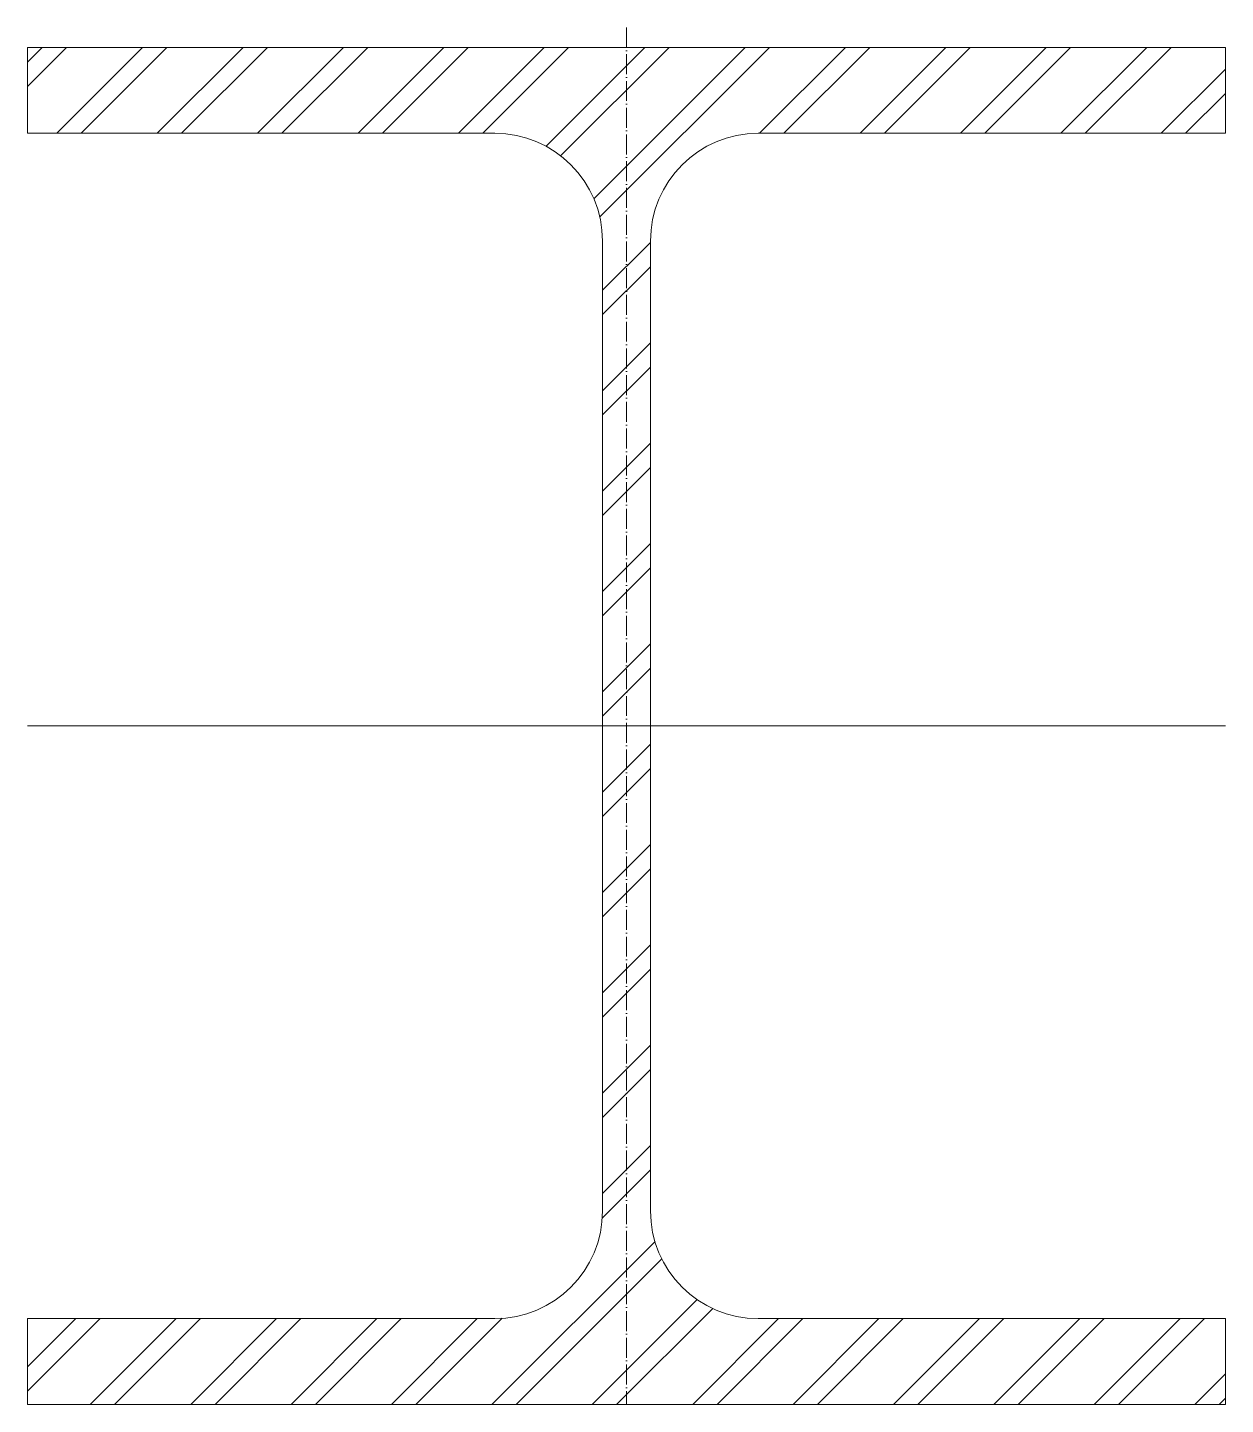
# Model space of a CAD drawing. Header units: metres. Extents: x -150 to 150, y -170 to 175.
import ezdxf

# ---------------------------------------------------------------- set-up
doc = ezdxf.new("R2010")
doc.units = ezdxf.units.M
doc.linetypes.add('MV_hartlijn_staal', pattern=[6.6, 5, -0.8, 0, -0.8])
doc.layers.add('A-DETL-GENF', color=92, linetype='Continuous', lineweight=18)

# ---------------------------------------------------------------- blocks, each defined once
blk = doc.blocks.new('28 Staalprofielen- IPE_HEA_HEB 2d - HEB340-3530648-00_0 Basismaterialen')
at = {"layer": 'A-DETL-GENF', "lineweight": 13}
h = blk.add_hatch(dxfattribs=at)
h.set_pattern_fill('FP_259', color=256, style=0, pattern_type=2)
h.set_pattern_definition([(45, (4750.222, 1068.529), (-12.57236, 12.57236), []), (45, (4750.222, 1087.579), (-12.57236, 12.57236), [])])
h.paths.add_polyline_path([(143.44, -170), (150, -170), (150, -148.5), (33, -148.5), (29.45, -148.26), (26.01, -147.58), (22.67, -146.44), (19.5, -144.88), (16.57, -142.92), (13.91, -140.59), (11.58, -137.93), (9.62, -135), (8.06, -131.83), (6.92, -128.49), (6.24, -125.05), (6, -121.5), (6, 121.5), (6.24, 125.05), (6.92, 128.49), (8.06, 131.83), (9.62, 135), (11.58, 137.93), (13.91, 140.59), (16.57, 142.92), (19.5, 144.88), (22.67, 146.44), (26.01, 147.58), (29.45, 148.26), (33, 148.5), (150, 148.5), (150, 170), (-150, 170), (-150, 148.5), (-33, 148.5), (-29.45, 148.26), (-26.01, 147.58), (-22.67, 146.44), (-19.5, 144.88), (-16.57, 142.92), (-13.91, 140.59), (-11.58, 137.93), (-9.62, 135), (-8.06, 131.83), (-6.92, 128.49), (-6.24, 125.05), (-6, 121.5), (-6, -121.5), (-6.24, -125.05), (-6.92, -128.49), (-8.06, -131.83), (-9.62, -135), (-11.58, -137.93), (-13.91, -140.59), (-16.57, -142.92), (-19.5, -144.88), (-22.67, -146.44), (-26.01, -147.58), (-29.45, -148.26), (-33, -148.5), (-150, -148.5), (-150, -170)])
at = {"layer": 'A-DETL-GENF', "linetype": 'MV_hartlijn_staal', "lineweight": 13}
blk.add_line((0, 175), (0, -170), dxfattribs=at)
at = {"layer": 'A-DETL-GENF'}
for p, q in [((150, 170), (-150, 170)), ((-150, 170), (-150, 148.5)), ((150, 170), (-150, 170)), ((-150, 170), (-150, 148.5)), ((150, 148.5), (150, 170)), ((150, 170), (150, 148.5)), ((-150, 148.5), (-33, 148.5)), ((-150, 148.5), (-33, 148.5)), ((33, 148.5), (150, 148.5)), ((150, 148.5), (33, 148.5)), ((-6, 121.5), (-6, -121.5)), ((-6, 121.5), (-6, -121.5)), ((6, -121.5), (6, 121.5)), ((6, 121.5), (6, -121.5)), ((-150, 0), (150, 0)), ((-33, -148.5), (-150, -148.5)), ((-150, -148.5), (-150, -170)), ((-150, -170), (-150, -148.5)), ((-150, -148.5), (-33, -148.5)), ((150, -148.5), (33, -148.5)), ((150, -148.5), (33, -148.5)), ((150, -170), (150, -148.5)), ((150, -170), (150, -148.5)), ((-150, -170), (150, -170)), ((150, -170), (-150, -170))]:
    blk.add_line(p, q, dxfattribs=at)
for centre, start, end in [((-33, 121.5), 0, 90), ((-33, 121.5), 360, 90), ((33, 121.5), 90, 180), ((33, 121.5), 90, 180), ((-33, -121.5), 270, 0), ((-33, -121.5), 270, 0), ((33, -121.5), 180, 270), ((33, -121.5), 180, 270)]:
    blk.add_arc(centre, 27, start, end, dxfattribs=at)

msp = doc.modelspace()

# ---------------------------------------------------------------- block references
msp.add_blockref('28 Staalprofielen- IPE_HEA_HEB 2d - HEB340-3530648-00_0 Basismaterialen', (0, 0))

doc.saveas('drawing.dxf')
